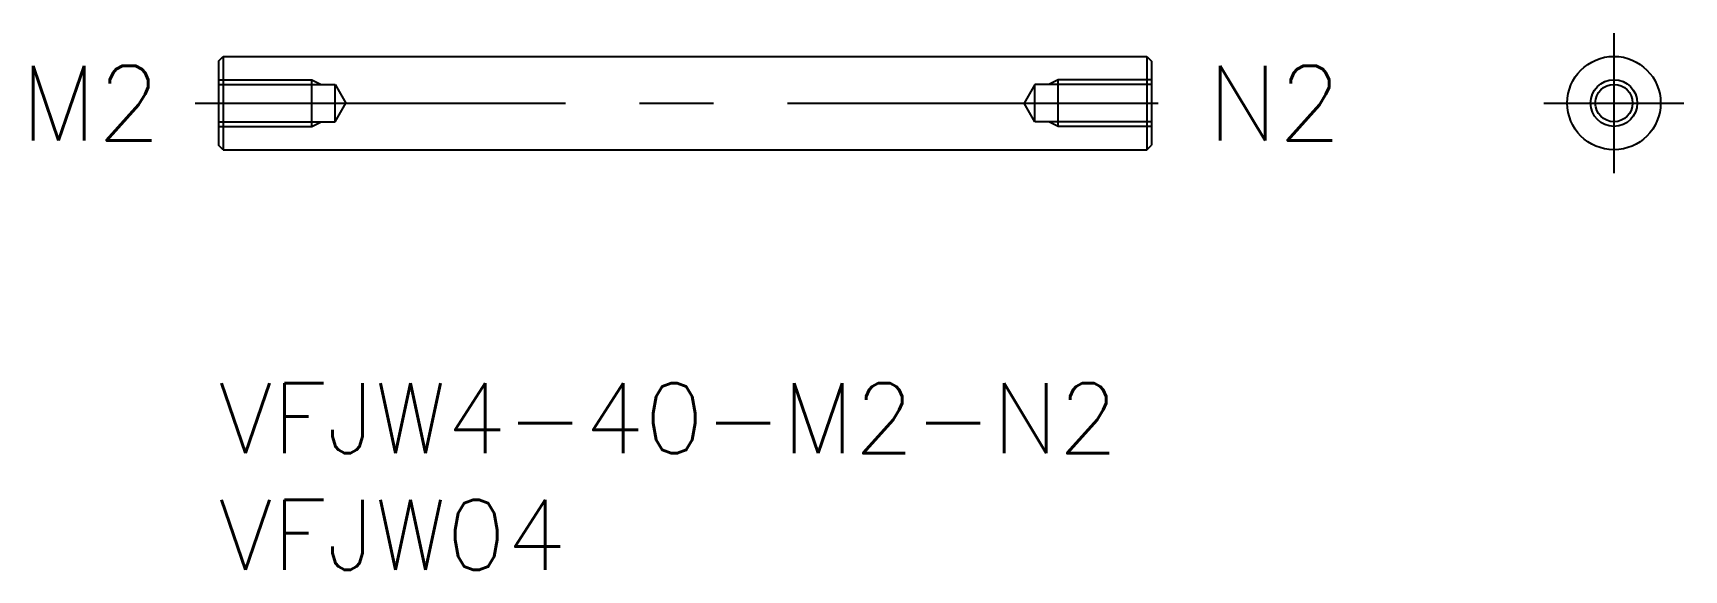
# Model space of a CAD drawing. Extents: x -7.9 to 62.8, y -8 to 15.
import ezdxf
from ezdxf.enums import TextEntityAlignment as Align

# ---------------------------------------------------------------- set-up
doc = ezdxf.new("R2010")
doc.units = 0
doc.header["$LTSCALE"] = 0.5
doc.linetypes.add('CENTER', pattern=[50.8, 31.75, -6.35, 6.35, -6.35])
doc.linetypes.add('DASHED', pattern=[19.05, 12.7, -6.35])
for name, color, linetype in [('MSM_CENTER', 1, 'CENTER'), ('MSM_CONTINUOUS', 7, 'CONTINUOUS'), ('MSM_DASHED', 4, 'DASHED'), ('MSM_NARROW', 5, 'CONTINUOUS'), ('MSM_PART_NUMBER', 7, 'CONTINUOUS')]:
    doc.layers.add(name, color=color, linetype=linetype)
doc.styles.get("Standard").update_dxf_attribs({"font": 'txt.shx', "height": 3, "bigfont": 'bigfont.shx'})

# ---------------------------------------------------------------- blocks, each defined once
blk = doc.blocks.new('*U2')
at = {"layer": 'MSM_PART_NUMBER'}
blk.add_text('VFJW4-40-M2-N2', height=3, dxfattribs=at).set_placement((0, -3))
blk = doc.blocks.new('*U3')
at = {"layer": 'MSM_PART_NUMBER'}
blk.add_text('VFJW04', height=3, dxfattribs=at).set_placement((0, -8))

msp = doc.modelspace()

# ---------------------------------------------------------------- linework, layer by layer
at = {"layer": 'MSM_CENTER'}
for p, q in [((59.816, 15), (59.816, 9)), ((-1, 12), (41, 12)), ((56.816, 12), (62.816, 12))]:
    msp.add_line(p, q, dxfattribs=at)
at = {"layer": 'MSM_CONTINUOUS', "color": 7, "linetype": 'CONTINUOUS'}
for p, q in [((0, 13.8), (0.2, 14)), ((0, 13.8), (0, 10.2)), ((0.2, 14), (39.8, 14)), ((0.2, 14), (0.2, 10)), ((39.8, 14), (39.8, 10)), ((39.8, 14), (40, 13.8)), ((40, 13.8), (40, 10.2)), ((0.2, 10), (0, 10.2)), ((0.2, 10), (39.8, 10)), ((39.8, 10), (40, 10.2))]:
    msp.add_line(p, q, dxfattribs=at)
for radius in [2, 0.8]:
    msp.add_circle((59.816, 12), radius, dxfattribs=at)
at = {"layer": 'MSM_DASHED'}
for p, q in [((0, 13), (4, 13)), ((0, 12.8), (5, 12.8)), ((4, 11), (4, 13)), ((4, 13), (4.4, 12.8)), ((5, 12.8), (5.462, 12)), ((5, 11.2), (5, 12.8)), ((35, 12.8), (34.538, 12)), ((40, 12.8), (35, 12.8)), ((35, 11.2), (35, 12.8)), ((36, 13), (35.6, 12.8)), ((36, 11), (36, 13)), ((40, 13), (36, 13)), ((5, 11.2), (5.462, 12)), ((35, 11.2), (34.538, 12)), ((0, 11.2), (5, 11.2)), ((0, 11), (4, 11)), ((4, 11), (4.4, 11.2)), ((40, 11.2), (35, 11.2)), ((36, 11), (35.6, 11.2)), ((40, 11), (36, 11))]:
    msp.add_line(p, q, dxfattribs=at)
at = {"layer": 'MSM_NARROW'}
msp.add_circle((59.816, 12), 1, dxfattribs=at)

# ---------------------------------------------------------------- block references
at = {"layer": 'MSM_CONTINUOUS'}
for name in ['*U2', '*U3']:
    msp.add_blockref(name, (0, 0), dxfattribs=at)

# ---------------------------------------------------------------- texts
at = {"layer": 'MSM_CONTINUOUS', "color": 7, "linetype": 'CONTINUOUS'}
for s, p in [('M2', (-2.457, 12)), ('N2', (48.156, 12))]:
    msp.add_text(s, height=3.2, dxfattribs=at).set_placement(p, align=Align.MIDDLE_RIGHT)

doc.saveas('drawing.dxf')
